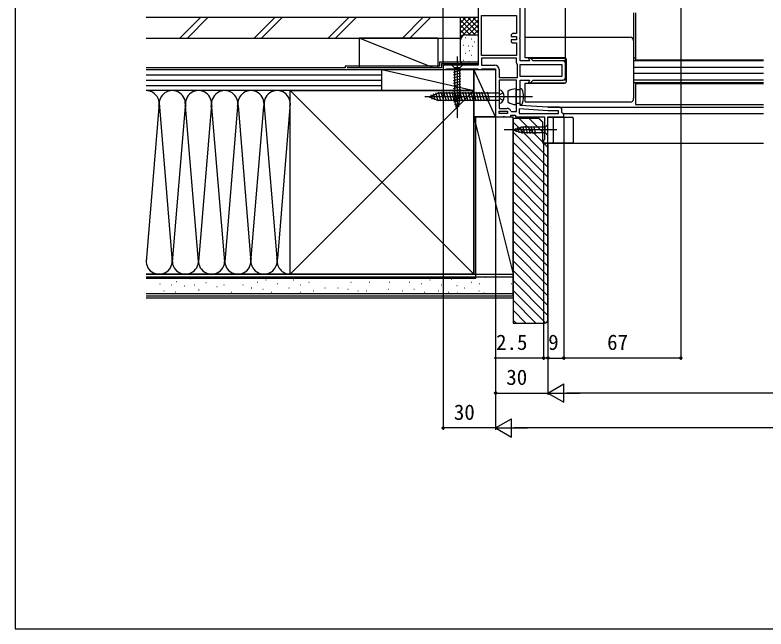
# Model space of a CAD drawing. Units: millimetres, scale not verified. Extents: x -525 to 525, y -785 to 781.
# Drawn here: x -525 to -95.2, y -784.8 to -433.5 of the extents above; entities that cross this region are included whole.
import ezdxf
from ezdxf.enums import TextEntityAlignment as Align

# ---------------------------------------------------------------- set-up
doc = ezdxf.new("R2010")
doc.units = ezdxf.units.MM
doc.header["$LTSCALE"] = 4
for name, color, linetype in [('0-2_YKK_11', 7, 'Continuous'), ('0-4_YKK_12', 2, 'Continuous'), ('0-5_YKK_13', 4, 'Continuous'), ('0-7_YKK_D', 6, 'Continuous'), ('0-8_YKK_ZWAK', 7, 'Continuous'), ('0-9_YSS_K', 3, 'Continuous'), ('0-A_YSS_KE', 3, 'Continuous')]:
    doc.layers.add(name, color=color, linetype=linetype)
doc.styles.add('ＭＳ ゴシック', font='')
doc.styles.get('ＭＳ ゴシック').set_extended_font_data('MS Gothic')

msp = doc.modelspace()

# ---------------------------------------------------------------- linework, layer by layer
at = {"layer": '0-2_YKK_11'}
msp.add_line((-210, -469.263), (-210, -461.263), dxfattribs=at)
for points in [[(-260, -384.763), (-260, -462.263), (-280, -462.263), (-280, -464.763), (-278.7, -464.763), (-278.267, -464.513), (-277.834, -464.263), (-260.366, -464.263), (-259.933, -464.513), (-259.5, -464.763), (-258.5, -464.763), (-258.067, -464.513), (-257.634, -464.263), (-250, -464.263), (-250, -491.763), (-245.924, -491.763), (-245.534, -491.575), (-245.066, -491.575), (-244.675, -491.763), (-241.2, -491.763), (-241.2, -490.763), (-238.5, -490.763), (-238.5, -491.763), (-222, -491.763), (-222, -504.671), (-222.25, -504.967), (-222.5, -505.263), (-222.5, -506.763), (-220, -506.763), (-220, -491.763), (-211, -491.763), (-211, -490.263), (-211.5, -489.763), (-212, -489.263), (-212, -487.763)], [(-211.5, -459.763), (-228.5, -459.763), (-230, -458.263), (-231.061, -458.263), (-230.659, -459.763), (-236, -459.763), (-236, -447.387), (-236.187, -446.997), (-236.187, -446.529), (-236, -446.138), (-236, -419.763), (-230.659, -419.763), (-231.061, -421.263), (-230, -421.263), (-228.5, -419.763), (-211.5, -419.763)], [(-238, -458.163), (-258, -458.163), (-258, -462.263), (-250.5, -462.263)], [(-248, -464.763), (-248, -469.263), (-237.5, -469.263), (-237.5, -461.763), (-237.75, -461.33), (-238, -460.897), (-238, -458.163)], [(-238, -488.763), (-238, -470.763), (-248, -470.763), (-248, -486.963), (-243.5, -486.963)], [(-213.5, -486.263), (-220, -486.263), (-236, -485.263), (-236, -470.763), (-230.659, -470.763), (-231.061, -472.263), (-230, -472.263), (-228.5, -470.763), (-211.5, -470.763)], [(-241.352, -488.441), (-240.885, -488.763), (-238, -488.763)]]:
    msp.add_lwpolyline(points, dxfattribs=at)
for points in [[(-258, -456.663), (-258, -433.763), (-238, -433.763), (-238, -444.063), (-240.3, -444.063), (-241, -444.763), (-241, -445.763), (-238, -445.763), (-238, -447.763), (-241, -447.763), (-241, -448.763), (-240.3, -449.463), (-238, -449.463), (-238, -456.663)], [(-236, -461.763), (-212, -461.763), (-212, -468.763), (-236, -468.763)], [(-243.2, -489.763), (-248, -489.763), (-248, -488.463), (-243.2, -488.463)], [(-236.5, -489.763), (-214, -489.763), (-214, -488.263), (-220.062, -488.263), (-236.5, -487.236)]]:
    msp.add_lwpolyline(points, close=True, dxfattribs=at)
for centre, radius, start, end in [((-211.5, -461.263), 1.5, 0.00001, 89.99999), ((-250.5, -464.763), 2.5, 0.00001, 89.99999), ((-211.5, -469.263), 1.5, 270.00001, 359.99999), ((-243.5, -489.263), 2.3, 20.92484, 90), ((-213.5, -487.763), 1.5, 0.00001, 89.99999)]:
    msp.add_arc(centre, radius, start, end, dxfattribs=at)
at = {"layer": '0-4_YKK_12'}
for p, q in [((-170, -432.263), (-170, -459.263)), ((-230.207, -458.263), (-209.786, -458.263)), ((-209.5, -459.763), (-211.5, -459.763)), ((-170, -458.258), (-171, -458.258)), ((-96.75, -459.763), (-171, -459.763)), ((-96.75, -459.263), (-170, -459.263)), ((-96.75, -463.56), (-171, -463.56)), ((-96.75, -466.96), (-171, -466.96)), ((-230.207, -472.263), (-209.786, -472.263)), ((-209.5, -470.763), (-211.5, -470.763)), ((-96.75, -470.763), (-171, -470.763)), ((-96.75, -472.263), (-171, -472.263)), ((-170, -472.763), (-96.75, -472.763)), ((-170, -472.763), (-170, -484.763)), ((-170, -484.763), (-96.75, -484.763)), ((-220.02, -486.263), (-96.75, -486.263)), ((-211.497, -489.764), (-96.75, -489.764)), ((-220.465, -506.763), (-96.75, -506.763))]:
    msp.add_line(p, q, dxfattribs=at)
at = {"layer": '0-5_YKK_13'}
for p, q in [((-233, -457.963), (-233, -421.563)), ((-171, -432.263), (-171, -481.358)), ((-233, -446.228), (-173, -446.228)), ((-272, -457.264), (-272, -492.264)), ((-210.5, -457.963), (-233, -457.963)), ((-209.5, -471.563), (-209.5, -458.963)), ((-268.9, -462.264), (-275.1, -462.264)), ((-275.1, -462.264), (-273.55, -463.814)), ((-273.55, -463.814), (-273.55, -482.348)), ((-270.45, -463.814), (-273.55, -463.814)), ((-268.9, -462.264), (-270.45, -463.814)), ((-270.45, -482.348), (-270.45, -463.814)), ((-274.1, -466.241), (-269.9, -465.115)), ((-274.1, -467.793), (-269.9, -466.668)), ((-274.1, -469.346), (-269.9, -468.221)), ((-274.1, -470.899), (-269.9, -469.774)), ((-274.1, -472.452), (-269.9, -471.327)), ((-233, -472.563), (-210.5, -472.563)), ((-233, -483.183), (-233, -472.563)), ((-274.1, -474.005), (-269.9, -472.88)), ((-274.1, -475.558), (-269.9, -474.433)), ((-274.1, -477.111), (-269.9, -475.986)), ((-248, -476.463), (-248, -484.063)), ((-238.3, -484.763), (-238.3, -475.763)), ((-238.3, -475.763), (-238, -476.363)), ((-238, -484.163), (-238, -476.363)), ((-236, -476.363), (-238, -476.363)), ((-235.218, -475.763), (-236, -475.763)), ((-236, -484.763), (-236, -475.763)), ((-242.6, -480.263), (-290.5, -480.263)), ((-288, -480.263), (-282.93, -478.163)), ((-288, -480.263), (-282.93, -482.363)), ((-286.253, -481.582), (-286.889, -479.208)), ((-284.506, -482.305), (-285.491, -478.629)), ((-282.804, -482.863), (-284.094, -478.05)), ((-248, -478.163), (-282.93, -478.163)), ((-281.251, -482.863), (-282.644, -477.663)), ((-279.698, -482.863), (-281.091, -477.663)), ((-278.145, -482.863), (-279.539, -477.663)), ((-276.592, -482.863), (-277.986, -477.663)), ((-275.039, -482.863), (-276.433, -477.663)), ((-273.486, -482.863), (-274.88, -477.663)), ((-274.1, -478.664), (-269.9, -477.538)), ((-274.1, -480.217), (-269.9, -479.091)), ((-274.1, -481.77), (-269.9, -480.644)), ((-271.934, -482.863), (-273.327, -477.663)), ((-270.381, -482.863), (-271.774, -477.663)), ((-268.828, -482.863), (-270.221, -477.663)), ((-267.275, -482.863), (-268.668, -477.663)), ((-265.722, -482.863), (-267.115, -477.663)), ((-264.169, -482.863), (-265.562, -477.663)), ((-262.616, -482.863), (-264.009, -477.663)), ((-261.063, -482.863), (-262.457, -477.663)), ((-259.51, -482.863), (-260.904, -477.663)), ((-257.957, -482.863), (-259.351, -477.663)), ((-256.404, -482.863), (-257.798, -477.663)), ((-254.852, -482.863), (-256.245, -477.663)), ((-253.299, -482.863), (-254.692, -477.663)), ((-248, -480.263), (-247.727, -479.169)), ((-248, -480.263), (-247.727, -481.356)), ((-245.608, -478.113), (-247.727, -479.169)), ((-228.845, -480.263), (-245.786, -480.263)), ((-243, -477.549), (-243, -482.977)), ((-248, -482.363), (-282.93, -482.363)), ((-273.841, -483.253), (-269.9, -482.197)), ((-272, -487.264), (-273.55, -482.348)), ((-273.39, -484.685), (-270.353, -483.872)), ((-272.938, -486.117), (-270.888, -485.568)), ((-272, -487.264), (-270.45, -482.348)), ((-245.608, -482.413), (-247.727, -481.356)), ((-238.3, -484.763), (-238, -484.163)), ((-236, -484.163), (-238, -484.163)), ((-236, -484.763), (-235.218, -484.763)), ((-173, -483.358), (-228, -483.358)), ((-220, -506.764), (-220, -491.964)), ((-220, -491.964), (-206, -491.964)), ((-217, -492.464), (-217, -506.264)), ((-205.5, -492.464), (-205.5, -506.264)), ((-240, -499.264), (-235.084, -497.714)), ((-238.853, -498.326), (-238.304, -500.376)), ((-237.421, -497.874), (-236.607, -500.91)), ((-235.989, -497.423), (-234.933, -501.364)), ((-221.55, -497.714), (-235.084, -497.714)), ((-234.506, -497.164), (-233.38, -501.364)), ((-232.953, -497.164), (-231.827, -501.364)), ((-231.4, -497.164), (-230.274, -501.364)), ((-229.847, -497.164), (-228.721, -501.364)), ((-228.294, -497.164), (-227.168, -501.364)), ((-220, -496.164), (-221.55, -497.714)), ((-221.55, -500.814), (-221.55, -497.714)), ((-220, -502.364), (-220, -496.164)), ((-215, -499.264), (-245, -499.264)), ((-240, -499.264), (-235.084, -500.814)), ((-235.084, -500.814), (-221.55, -500.814)), ((-220, -502.364), (-221.55, -500.814)), ((-206, -506.764), (-220, -506.764))]:
    msp.add_line(p, q, dxfattribs=at)
msp.add_lwpolyline([(-233, -483.183), (-228, -483.183), (-228, -483.358)], dxfattribs=at)
for centre, radius, start, end in [((-173, -448.228), 2, 0, 90), ((-210.5, -458.963), 1, 0, 90), ((-210.5, -471.563), 1, 270, 0), ((-247.951, -478.862), 2.4, 35.70004, 91.16986), ((-238.3, -483.763), 8, 90.00037, 124.05617), ((-235.218, -476.263), 0.5, 20.35478, 90.00037), ((-246, -480.263), 12, 339.64596, 20.35478), ((-249.9, -480.263), 4.8, 324.29996, 35.70004), ((-242.5, -477.549), 0.5, 124.05617, 180.00037), ((-247.951, -481.663), 2.4, 268.83014, 324.29996), ((-242.5, -482.977), 0.5, 180.00037, 235.94457), ((-238.3, -476.763), 8, 235.94457, 270.00037), ((-235.218, -484.263), 0.5, 270.00037, 339.64596), ((-173, -481.358), 2, 270, 0), ((-217.5, -492.464), 0.5, 0, 90), ((-206, -492.464), 0.5, 0, 90), ((-217.5, -506.264), 0.5, 270, 0), ((-206, -506.264), 0.5, 270, 0)]:
    msp.add_arc(centre, radius, start, end, dxfattribs=at)
at = {"layer": '0-7_YKK_D'}
for p, q in [((-210, -460.263), (-210, -337.864)), ((-280, -461.763), (-280, -357.863)), ((-144, -429.25), (-144, -630.764)), ((-280, -465.263), (-280, -670.764)), ((-250, -492.263), (-250, -650.764)), ((-250, -492.263), (-250, -670.764)), ((-250, -492.263), (-250, -670.764)), ((-211, -492.263), (-211, -630.764)), ((-211, -492.263), (-211, -630.764)), ((-222.5, -507.263), (-222.5, -630.764)), ((-220, -507.263), (-220, -650.764)), ((-220, -507.263), (-220, -650.764)), ((-220, -507.764), (-220, -630.764)), ((-220, -507.764), (-220, -630.764)), ((-222.5, -629.764), (-250.827, -629.764)), ((-220, -629.764), (-222.5, -629.764)), ((-220, -629.764), (-217.45, -629.764)), ((-220, -629.764), (-211, -629.764)), ((-144, -629.764), (-211, -629.764)), ((-220, -649.764), (-210.907, -644.514)), ((-210.907, -655.014), (-210.907, -644.514)), ((-250, -649.764), (-220, -649.764)), ((-220, -649.764), (-210.907, -655.014)), ((-220, -649.764), (-201.813, -649.764)), ((209.5, -649.764), (-209.5, -649.764)), ((-250, -669.764), (-240.907, -664.514)), ((-240.907, -675.014), (-240.907, -664.514)), ((-250, -669.764), (-280, -669.764)), ((-250, -669.764), (-240.907, -675.014)), ((-250, -669.764), (-231.813, -669.764)), ((239.5, -669.764), (-239.5, -669.764))]:
    msp.add_line(p, q, dxfattribs=at)
for centre in [(-222.5, -629.764), (-220, -629.764), (-220, -629.764), (-211, -629.764), (-211, -629.764), (-144, -629.764), (-250, -649.764), (-280, -669.764)]:
    msp.add_circle(centre, 0.637, dxfattribs=at)
at = {"layer": '0-8_YKK_ZWAK'}
msp.add_line((-525, 745.236), (-525, -784.764), dxfattribs=at)
msp.add_lwpolyline([(-525, -784.764), (525, -784.764), (525, 745.236)], dxfattribs=at)
at = {"layer": '0-9_YSS_K'}
for p, q in [((-430.632, -446.763), (-418.632, -434.763)), ((-426.389, -446.763), (-414.389, -434.763)), ((-388.205, -446.763), (-376.205, -434.763)), ((-383.963, -446.763), (-371.963, -434.763)), ((-345.779, -446.763), (-333.779, -434.763)), ((-341.536, -446.763), (-329.536, -434.763)), ((-303.353, -446.763), (-291.353, -434.763)), ((-299.11, -446.763), (-287.11, -434.763)), ((-270, -434.763), (-260, -434.763)), ((-270, -447.763), (-270, -434.763)), ((-261.142, -434.763), (-270, -443.621)), ((-263.97, -434.763), (-270, -440.792)), ((-266.799, -434.763), (-270, -437.964)), ((-269.627, -434.763), (-270, -435.135)), ((-260, -436.449), (-270, -446.449)), ((-261.686, -444.763), (-270, -436.449)), ((-260, -443.621), (-268.858, -434.763)), ((-260, -440.792), (-266.029, -434.763)), ((-260, -437.964), (-263.201, -434.763)), ((-260, -435.135), (-260.372, -434.763)), ((-264.515, -444.763), (-270, -439.278)), ((-267.325, -444.781), (-270, -442.106)), ((-260, -439.278), (-265.485, -444.763)), ((-260, -442.106), (-262.674, -444.781)), ((-285.5, -463.763), (-328, -446.763)), ((-328, -446.763), (-328, -463.763)), ((-283, -446.763), (-328, -446.763)), ((-283, -446.763), (-283, -463.763)), ((-269.205, -445.729), (-270, -444.934)), ((-267.195, -446.591), (-267.395, -446.591)), ((-267, -444.763), (-260, -444.763)), ((-270, -459.763), (-270, -447.763)), ((-268.196, -450.93), (-268.396, -450.93)), ((-263.857, -447.258), (-264.057, -447.258)), ((-262.001, -449.089), (-262.201, -449.089)), ((-265.526, -451.264), (-265.726, -451.264)), ((-264.923, -454.057), (-265.123, -454.057)), ((-263.189, -451.598), (-263.389, -451.598)), ((-268.196, -459.445), (-268.396, -459.445)), ((-267.195, -455.603), (-267.395, -455.603)), ((-263.523, -456.605), (-263.723, -456.605)), ((-260.3, -462.263), (-267, -462.263)), ((-265.192, -460.277), (-265.392, -460.277)), ((-450, -464.763), (-315, -464.763)), ((-450, -467.763), (-315, -467.763)), ((-328, -464.763), (-283, -464.763)), ((-315, -476.763), (-315, -464.763)), ((-315, -464.763), (-262.5, -476.763)), ((-250, -491.763), (-262.5, -464.763)), ((-450, -470.763), (-315, -470.763)), ((-450, -473.763), (-315, -473.763)), ((-367.5, -476.763), (-450, -476.763)), ((-315, -476.763), (-450, -476.763)), ((-262.5, -581.763), (-367.5, -476.763)), ((-262.5, -476.763), (-367.5, -581.763)), ((-442.506, -483.957), (-450, -574.644)), ((-442.517, -483.674), (-435, -574.644)), ((-420, -574.644), (-427.577, -482.945)), ((-412.575, -484.795), (-420, -574.644)), ((-405, -574.644), (-412.501, -483.87)), ((-397.39, -485.208), (-390, -574.644)), ((-367.506, -483.957), (-374.842, -572.731)), ((-427.658, -485.794), (-435, -574.644)), ((-397.661, -485.828), (-405, -574.644)), ((-390, -574.644), (-382.658, -485.795)), ((-382.342, -485.794), (-375, -574.644)), ((-262.5, -491.763), (-240, -491.763)), ((-262.5, -581.763), (-262.5, -491.763)), ((-262.5, -491.763), (-240, -581.763)), ((-240, -581.763), (-240, -491.763)), ((-236.461, -492.764), (-223, -506.225)), ((-230.804, -492.764), (-223, -500.568)), ((-225.147, -492.764), (-223, -494.911)), ((-240, -494.882), (-220, -514.882)), ((-240, -500.539), (-220, -520.539)), ((-240, -506.196), (-220, -526.196)), ((-222.461, -506.764), (-220, -509.225)), ((-240, -511.852), (-220, -531.852)), ((-240, -517.509), (-220, -537.509)), ((-240, -523.166), (-220, -543.166)), ((-240, -528.823), (-220, -548.823)), ((-240, -534.48), (-220, -554.48)), ((-240, -540.137), (-220, -560.137)), ((-240, -545.794), (-220, -565.794)), ((-240, -551.45), (-220, -571.45)), ((-240, -557.107), (-220, -577.107)), ((-240, -562.764), (-220, -582.764)), ((-240, -568.421), (-220, -588.421)), ((-240, -574.078), (-220, -594.078)), ((-240, -579.735), (-220, -599.735)), ((-367.5, -581.763), (-450, -581.763)), ((-450, -583.263), (-240, -583.263)), ((-439.574, -583.896), (-439.774, -583.896)), ((-410.996, -584.329), (-411.196, -584.329)), ((-401.106, -584.329), (-401.306, -584.329)), ((-394.512, -583.504), (-394.712, -583.504)), ((-372.26, -583.504), (-372.46, -583.504)), ((-349.184, -584.329), (-349.384, -584.329)), ((-340.118, -584.329), (-340.318, -584.329)), ((-326.931, -584.329), (-327.131, -584.329)), ((-316.217, -584.329), (-316.417, -584.329)), ((-303.923, -584.329), (-304.123, -584.329)), ((-279.199, -584.329), (-279.399, -584.329)), ((-268.481, -583.982), (-268.681, -583.982)), ((-262.5, -581.763), (-240, -581.763)), ((-255.684, -583.593), (-255.884, -583.593)), ((-441.912, -587.401), (-442.112, -587.401)), ((-435.485, -587.985), (-435.685, -587.985)), ((-432.563, -586.233), (-432.763, -586.233)), ((-427.889, -588.57), (-428.089, -588.57)), ((-424.383, -584.48), (-424.583, -584.48)), ((-422.046, -587.985), (-422.246, -587.985)), ((-415.619, -586.817), (-415.819, -586.817)), ((-405.226, -588.125), (-405.426, -588.125)), ((-394.512, -588.125), (-394.712, -588.125)), ((-386.271, -586.477), (-386.471, -586.477)), ((-381.326, -585.153), (-381.526, -585.153)), ((-374.733, -587.301), (-374.933, -587.301)), ((-365.667, -585.153), (-365.867, -585.153)), ((-361.546, -588.125), (-361.746, -588.125)), ((-356.601, -586.477), (-356.801, -586.477)), ((-332.7, -586.477), (-332.9, -586.477)), ((-321.986, -586.477), (-322.186, -586.477)), ((-310.448, -586.477), (-310.648, -586.477)), ((-298.979, -586.477), (-299.179, -586.477)), ((-292.385, -587.301), (-292.585, -587.301)), ((-287.44, -585.153), (-287.64, -585.153)), ((-280.847, -588.125), (-281.047, -588.125)), ((-275.108, -584.762), (-275.308, -584.762)), ((-271.989, -588.38), (-272.189, -588.38)), ((-263.54, -586.477), (-263.74, -586.477)), ((-259.192, -587.211), (-259.392, -587.211)), ((-240.616, -587.211), (-240.816, -587.211)), ((-240, -585.392), (-220, -605.392)), ((-450, -592.763), (-240, -592.763)), ((-439.574, -591.491), (-439.774, -591.491)), ((-433.147, -592.075), (-433.347, -592.075)), ((-419.709, -590.907), (-419.909, -590.907)), ((-409.347, -588.949), (-409.547, -588.949)), ((-401.106, -592.246), (-401.306, -592.246)), ((-389.567, -589.774), (-389.767, -589.774)), ((-382.974, -590.598), (-383.174, -590.598)), ((-378.029, -592.246), (-378.229, -592.246)), ((-368.139, -589.774), (-368.339, -589.774)), ((-361.546, -592.246), (-361.746, -592.246)), ((-354.129, -591.422), (-354.329, -591.422)), ((-347.535, -589.774), (-347.735, -589.774)), ((-340.118, -589.774), (-340.318, -589.774)), ((-334.349, -590.598), (-334.549, -590.598)), ((-328.58, -591.422), (-328.78, -591.422)), ((-323.635, -591.422), (-323.835, -591.422)), ((-311.272, -590.598), (-311.472, -590.598)), ((-303.099, -591.422), (-303.299, -591.422)), ((-296.506, -590.598), (-296.706, -590.598)), ((-290.737, -592.246), (-290.937, -592.246)), ((-282.495, -591.422), (-282.695, -591.422)), ((-276.726, -592.246), (-276.926, -592.246)), ((-271.8, -592.668), (-272, -592.668)), ((-267.66, -589.774), (-267.86, -589.774)), ((-259.419, -591.422), (-259.619, -591.422)), ((-256.463, -592.668), (-256.663, -592.668)), ((-240, -591.048), (-221.382, -609.666)), ((-450, -595.263), (-240, -595.263)), ((-410.996, -593.07), (-411.196, -593.07)), ((-396.985, -593.07), (-397.185, -593.07)), ((-388.743, -593.07), (-388.943, -593.07)), ((-371.436, -593.07), (-371.636, -593.07)), ((-342.59, -593.07), (-342.79, -593.07)), ((-319.514, -593.07), (-319.714, -593.07)), ((-265.188, -593.07), (-265.388, -593.07)), ((-240, -596.705), (-226.941, -609.764)), ((-240, -602.362), (-232.598, -609.764)), ((-240, -608.019), (-238.255, -609.764))]:
    msp.add_line(p, q, dxfattribs=at)
for points in [[(-315, -476.763), (-315, -464.763), (-262.5, -464.763), (-262.5, -476.763)], [(-262.5, -491.763), (-262.5, -464.763), (-250, -464.763), (-250, -491.763)]]:
    msp.add_lwpolyline(points, close=True, dxfattribs=at)
for centre, radius, start, end in [((-267, -447.763), 3, 90, 180), ((-267.392, -459.684), 2.609, 181.73764, 261.34878), ((-450, -484.263), 7.5, 348.21621, 90.00018), ((-435, -484.263), 7.5, 348.21644, 191.78332), ((-420, -484.263), 7.5, 348.21621, 191.78356), ((-405, -484.263), 7.5, 348.21621, 191.78332), ((-390, -484.263), 7.5, 348.21621, 191.78332), ((-375, -484.263), 7.5, 348.21621, 191.78332), ((-442.5, -574.263), 7.5, 168.21647, 11.78354), ((-427.5, -574.263), 7.5, 168.21636, 11.78354), ((-412.5, -574.263), 7.5, 168.21647, 11.78354), ((-397.5, -574.263), 7.5, 168.21647, 11.78354), ((-382.5, -574.263), 7.5, 168.21647, 11.78354), ((-367.5, -574.263), 7.5, 168.21647, 270)]:
    msp.add_arc(centre, radius, start, end, dxfattribs=at)
at = {"layer": '0-A_YSS_KE'}
for p, q in [((-450, -434.763), (-270, -434.763)), ((-336, -463.763), (-450, -463.763)), ((-336, -462.763), (-336, -463.763)), ((-282, -460.263), (-260, -460.263)), ((-281, -461.263), (-260, -461.263)), ((-367.5, -490.727), (-367.5, -476.763)), ((-367.5, -581.763), (-367.5, -484.263)), ((-261.5, -491.763), (-261.5, -584.263)), ((-450, -581.763), (-240, -581.763)), ((-261.5, -584.263), (-450, -584.263)), ((-240, -594.263), (-240, -581.763)), ((-450, -594.263), (-240, -594.263))]:
    msp.add_line(p, q, dxfattribs=at)
for points in [[(-450, -446.763), (-270, -446.763), (-270, -434.763)], [(-282, -460.263), (-282, -462.763), (-336, -462.763)], [(-281, -461.263), (-281, -463.763), (-335, -463.763)], [(-367.5, -476.763), (-262.5, -476.763), (-262.5, -581.763), (-367.5, -581.763)], [(-240, -492.764), (-240, -609.764), (-222, -609.764)], [(-220, -607.764), (-220, -506.764), (-223, -506.764), (-223, -494.764), (-225, -492.764), (-240, -492.764)]]:
    msp.add_lwpolyline(points, dxfattribs=at)
msp.add_arc((-222, -607.764), 2, 270.00001, 359.99999, dxfattribs=at)

# ---------------------------------------------------------------- texts
at = {"layer": '0-7_YKK_D', "style": 'ＭＳ ゴシック'}
for s, p in [('2.5', (-249.714, -627.764)), ('9', (-219.864, -627.764)), ('67', (-186.159, -627.764)), ('30', (-243.864, -647.764)), ('30', (-273.864, -667.764))]:
    msp.add_text(s, height=8.798, dxfattribs=at).set_placement(p, align=Align.BOTTOM_LEFT)

doc.saveas('drawing.dxf')
